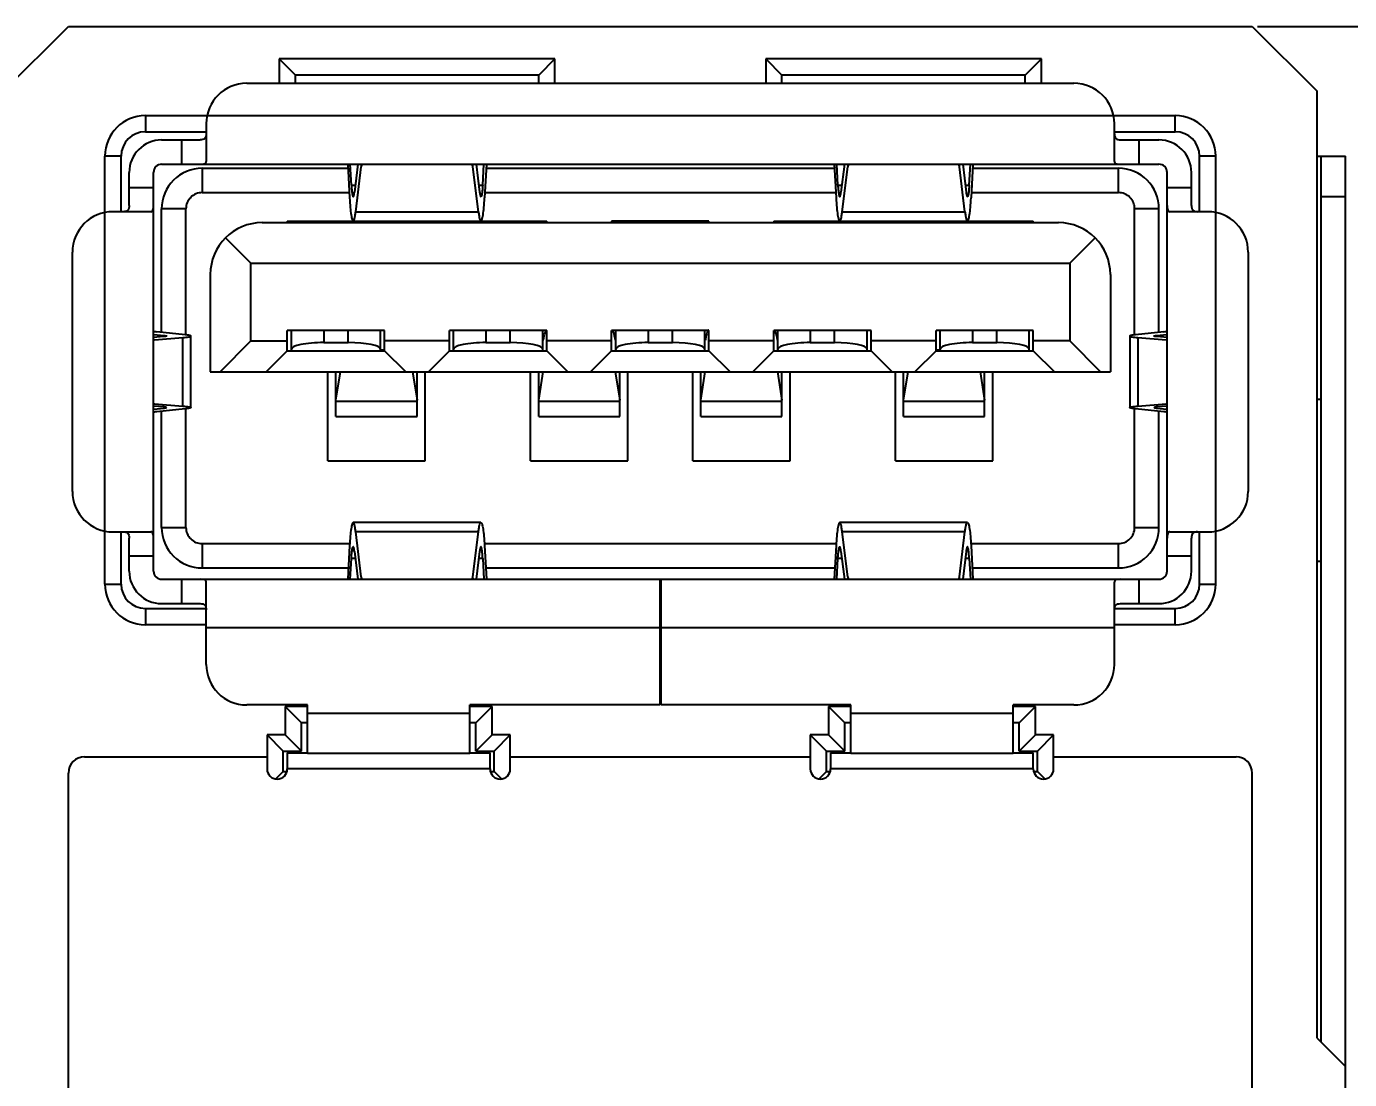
# Model space of a CAD drawing. Header units: millimetres. Extents: x 15 to 418, y 12 to 300.
# Drawn here: x 146.98 to 163.3, y 82.27 to 95.26 of the extents above; entities that cross this region are included whole.
import ezdxf

# ---------------------------------------------------------------- set-up
doc = ezdxf.new("R2010")
doc.units = ezdxf.units.MM
doc.header["$LTSCALE"] = 23.1
doc.layers.get('0').update_dxf_attribs({"linetype": 'CONTINUOUS'})
doc.styles.get("Standard").update_dxf_attribs({"font": 'txt', "width": 0.8})
doc.dimstyles.new('DIMSTYLE_1', dxfattribs={"dimtxt": 4, "dimasz": 4, "dimexe": 0.5, "dimexo": 0.0625, "dimgap": 1, "dimtad": 0, "dimtih": 1, "dimtoh": 1, "dimdec": 1, "dimdsep": 46, "dimtxsty": 'Standard', "dimblk": '_FILLED', "dimblk1": '_FILLED', "dimblk2": '_FILLED', "dimcen": 0.09, "dimadec": 0, "dimazin": 0, "dimtol": 1, "dimtp": 0.5, "dimtm": 0.5, "dimtfac": 1, "dimtdec": 1, "dimtofl": 0, "dimtmove": 0, "dimatfit": 3, "dimldrblk": '_FILLED', "dimfxl": 0, "dimtolj": 1, "dimarcsym": 0})

# ---------------------------------------------------------------- blocks, each defined once
blk = doc.blocks.new('_FILLED')
at = {"color": 0, "linetype": 'ByBlock'}
blk.add_solid([(0, 0), (-1, 0.25), (-1, -0.25)], dxfattribs=at)
blk = doc.blocks.new('*D1')
at = {"color": 2, "linetype": 'Continuous', "transparency": 16777216}
for p, q in [((162.164, 95.259), (203.143, 95.259)), ((202.643, 95.259), (202.643, 75.813)), ((202.643, 56.367), (202.643, 75.813)), ((184.164, 56.367), (203.143, 56.367))]:
    blk.add_line(p, q, dxfattribs=at)
at = {"color": 2, "linetype": 'Continuous', "transparency": 16777216, "xscale": 4, "yscale": 4, "zscale": 4}
for p, rotation in [((202.643, 95.259), 90), ((202.643, 56.367), 270)]:
    blk.add_blockref('_FILLED', p, dxfattribs=dict(at, rotation=rotation))

msp = doc.modelspace()

# ---------------------------------------------------------------- linework, layer by layer
at = {"color": 6, "linetype": 'Continuous'}
for p, q in [((146.701, 94.459), (147.501, 95.259)), ((147.501, 95.259), (162.101, 95.259)), ((162.101, 95.259), (162.901, 94.459)), ((150.101, 94.859), (150.101, 94.559)), ((150.301, 94.659), (150.101, 94.859)), ((153.501, 94.859), (150.101, 94.859)), ((153.501, 94.859), (153.301, 94.659)), ((153.501, 94.559), (153.501, 94.859)), ((156.101, 94.859), (156.101, 94.559)), ((156.101, 94.859), (156.301, 94.659)), ((159.501, 94.859), (156.101, 94.859)), ((159.501, 94.859), (159.301, 94.659)), ((159.501, 94.559), (159.501, 94.859)), ((150.301, 94.559), (150.301, 94.659)), ((153.301, 94.659), (150.301, 94.659)), ((153.301, 94.559), (153.301, 94.659)), ((156.301, 94.559), (156.301, 94.659)), ((159.301, 94.659), (156.301, 94.659)), ((159.301, 94.559), (159.301, 94.659)), ((149.701, 94.559), (159.901, 94.559)), ((162.901, 82.779), (162.901, 94.459)), ((148.451, 94.159), (148.451, 93.959)), ((148.451, 94.159), (161.151, 94.159)), ((161.151, 93.959), (161.151, 94.159)), ((149.201, 94.059), (149.201, 93.593)), ((160.401, 93.593), (160.401, 94.059)), ((148.451, 93.959), (149.201, 93.959)), ((148.651, 93.859), (149.125, 93.859)), ((148.901, 93.559), (148.901, 93.859)), ((160.401, 93.959), (161.151, 93.959)), ((160.477, 93.859), (160.951, 93.859)), ((160.701, 93.859), (160.701, 93.559)), ((147.951, 88.379), (147.951, 93.659)), ((148.151, 93.659), (147.951, 93.659)), ((148.151, 92.974), (148.151, 93.659)), ((148.651, 93.559), (160.951, 93.559)), ((149.151, 93.509), (149.151, 93.209)), ((149.151, 93.509), (150.949, 93.509)), ((150.946, 93.559), (150.969, 93.143)), ((150.991, 93.301), (150.977, 93.559)), ((151.071, 93.559), (151.029, 93.215)), ((151.044, 92.972), (151.112, 93.528)), ((151.11, 93.559), (151.112, 93.528)), ((152.49, 93.528), (152.492, 93.559)), ((152.558, 92.972), (152.49, 93.528)), ((152.531, 93.559), (152.573, 93.215)), ((152.611, 93.301), (152.625, 93.559)), ((152.656, 93.559), (152.633, 93.143)), ((152.653, 93.509), (156.949, 93.509)), ((156.946, 93.559), (156.969, 93.143)), ((156.991, 93.301), (156.977, 93.559)), ((157.071, 93.559), (157.029, 93.215)), ((157.044, 92.972), (157.112, 93.528)), ((157.11, 93.559), (157.112, 93.528)), ((158.49, 93.528), (158.492, 93.559)), ((158.558, 92.972), (158.49, 93.528)), ((158.531, 93.559), (158.573, 93.215)), ((158.611, 93.301), (158.625, 93.559)), ((158.656, 93.559), (158.633, 93.143)), ((158.653, 93.509), (160.451, 93.509)), ((160.451, 93.209), (160.451, 93.509)), ((161.451, 92.974), (161.451, 93.659)), ((161.651, 93.659), (161.451, 93.659)), ((161.651, 88.379), (161.651, 93.659)), ((162.901, 93.659), (163.251, 93.659)), ((162.951, 82.729), (162.951, 93.659)), ((163.251, 75.767), (163.251, 93.659)), ((148.251, 93.05), (148.251, 93.459)), ((148.551, 88.539), (148.551, 93.459)), ((161.051, 88.539), (161.051, 93.459)), ((161.351, 93.05), (161.351, 93.459)), ((148.251, 93.274), (148.551, 93.274)), ((149.151, 93.209), (150.965, 93.209)), ((150.991, 93.301), (151.039, 93.301)), ((152.563, 93.301), (152.611, 93.301)), ((152.637, 93.209), (156.965, 93.209)), ((156.991, 93.301), (157.039, 93.301)), ((158.563, 93.301), (158.611, 93.301)), ((158.637, 93.209), (160.451, 93.209)), ((161.051, 93.274), (161.351, 93.274)), ((148.651, 91.486), (148.651, 93.009)), ((148.951, 93.009), (148.651, 93.009)), ((148.951, 91.455), (148.951, 93.009)), ((160.651, 91.455), (160.651, 93.009)), ((160.951, 93.009), (160.651, 93.009)), ((160.951, 91.486), (160.951, 93.009)), ((163.251, 93.159), (162.951, 93.159)), ((148.517, 92.974), (148.051, 92.974)), ((150.201, 92.859), (150.201, 92.839)), ((150.201, 92.859), (153.401, 92.859)), ((151.044, 92.972), (152.558, 92.972)), ((151.401, 92.839), (151.401, 92.859)), ((152.201, 92.859), (152.201, 92.839)), ((153.401, 92.839), (153.401, 92.859)), ((154.201, 92.859), (154.201, 92.839)), ((155.401, 92.859), (154.201, 92.859)), ((155.401, 92.839), (155.401, 92.859)), ((156.201, 92.859), (156.201, 92.839)), ((156.201, 92.859), (159.401, 92.859)), ((157.044, 92.972), (158.558, 92.972)), ((157.401, 92.839), (157.401, 92.859)), ((158.201, 92.859), (158.201, 92.839)), ((159.401, 92.839), (159.401, 92.859)), ((161.551, 92.974), (161.085, 92.974)), ((149.891, 92.839), (159.711, 92.839)), ((149.438, 92.651), (149.751, 92.339)), ((159.851, 92.339), (160.164, 92.651)), ((147.551, 89.524), (147.551, 92.474)), ((162.051, 92.474), (162.051, 89.524)), ((149.251, 92.199), (149.251, 90.999)), ((149.751, 91.379), (149.751, 92.339)), ((149.751, 92.339), (159.851, 92.339)), ((159.851, 92.339), (159.851, 91.379)), ((160.351, 92.199), (160.351, 90.999)), ((148.551, 91.46), (148.683, 91.446)), ((148.672, 91.433), (148.551, 91.423)), ((148.564, 91.393), (148.913, 91.422)), ((148.942, 91.455), (148.592, 91.492)), ((148.683, 91.433), (148.683, 91.446)), ((148.913, 90.576), (148.913, 91.422)), ((149.011, 90.558), (149.011, 91.44)), ((149.371, 90.999), (149.751, 91.379)), ((149.751, 91.379), (150.201, 91.379)), ((150.201, 91.259), (150.201, 91.509)), ((151.401, 91.509), (150.201, 91.509)), ((150.251, 91.259), (150.251, 91.509)), ((150.651, 91.509), (150.651, 91.359)), ((150.951, 91.359), (150.951, 91.509)), ((151.351, 91.259), (151.351, 91.509)), ((151.401, 91.259), (151.401, 91.509)), ((152.201, 91.379), (151.401, 91.379)), ((152.201, 91.259), (152.201, 91.509)), ((153.401, 91.509), (152.201, 91.509)), ((152.251, 91.259), (152.251, 91.509)), ((152.651, 91.509), (152.651, 91.359)), ((152.951, 91.359), (152.951, 91.509)), ((153.351, 91.259), (153.351, 91.509)), ((153.401, 91.259), (153.401, 91.509)), ((154.201, 91.379), (153.401, 91.379)), ((154.201, 91.259), (154.201, 91.509)), ((155.401, 91.509), (154.201, 91.509)), ((154.251, 91.259), (154.251, 91.509)), ((154.651, 91.509), (154.651, 91.359)), ((154.951, 91.359), (154.951, 91.509)), ((155.351, 91.259), (155.351, 91.509)), ((155.401, 91.259), (155.401, 91.509)), ((156.201, 91.379), (155.401, 91.379)), ((156.201, 91.259), (156.201, 91.509)), ((157.401, 91.509), (156.201, 91.509)), ((156.251, 91.259), (156.251, 91.509)), ((156.651, 91.509), (156.651, 91.359)), ((156.951, 91.359), (156.951, 91.509)), ((157.351, 91.259), (157.351, 91.509)), ((157.401, 91.259), (157.401, 91.509)), ((158.201, 91.379), (157.401, 91.379)), ((158.201, 91.259), (158.201, 91.509)), ((159.401, 91.509), (158.201, 91.509)), ((158.251, 91.259), (158.251, 91.509)), ((158.651, 91.509), (158.651, 91.359)), ((158.951, 91.359), (158.951, 91.509)), ((159.351, 91.259), (159.351, 91.509)), ((159.401, 91.259), (159.401, 91.509)), ((159.851, 91.379), (159.401, 91.379)), ((160.231, 90.999), (159.851, 91.379)), ((160.591, 91.44), (160.591, 90.558)), ((161.01, 91.492), (160.66, 91.455)), ((160.689, 91.422), (160.689, 90.576)), ((160.689, 91.422), (161.038, 91.393)), ((160.919, 91.446), (161.051, 91.46)), ((160.919, 91.446), (160.919, 91.433)), ((161.051, 91.423), (160.93, 91.433)), ((150.201, 91.259), (149.941, 90.999)), ((150.201, 91.259), (151.401, 91.259)), ((150.651, 91.359), (150.951, 91.359)), ((151.351, 91.269), (151.401, 91.269)), ((151.661, 90.999), (151.401, 91.259)), ((152.201, 91.259), (151.941, 90.999)), ((152.201, 91.259), (153.401, 91.259)), ((152.651, 91.359), (152.951, 91.359)), ((153.661, 90.999), (153.401, 91.259)), ((154.201, 91.259), (153.941, 90.999)), ((154.201, 91.259), (155.401, 91.259)), ((154.651, 91.359), (154.951, 91.359)), ((155.661, 90.999), (155.401, 91.259)), ((156.201, 91.259), (155.941, 90.999)), ((156.201, 91.259), (157.401, 91.259)), ((156.651, 91.359), (156.951, 91.359)), ((157.661, 90.999), (157.401, 91.259)), ((158.201, 91.259), (157.941, 90.999)), ((158.201, 91.269), (158.251, 91.269)), ((158.201, 91.259), (159.401, 91.259)), ((158.651, 91.359), (158.951, 91.359)), ((159.401, 91.259), (159.661, 90.999)), ((149.251, 90.999), (160.351, 90.999)), ((150.701, 89.899), (150.701, 90.999)), ((150.801, 90.648), (150.856, 90.999)), ((150.801, 90.648), (150.801, 90.999)), ((151.746, 90.999), (151.801, 90.648)), ((151.801, 90.635), (151.801, 90.999)), ((151.901, 89.899), (151.901, 90.999)), ((153.201, 89.899), (153.201, 90.999)), ((153.301, 90.648), (153.356, 90.999)), ((153.301, 90.648), (153.301, 90.999)), ((154.246, 90.999), (154.301, 90.648)), ((154.301, 90.635), (154.301, 90.999)), ((154.401, 89.899), (154.401, 90.999)), ((155.201, 89.899), (155.201, 90.999)), ((155.301, 90.648), (155.356, 90.999)), ((155.301, 90.648), (155.301, 90.999)), ((156.246, 90.999), (156.301, 90.648)), ((156.301, 90.635), (156.301, 90.999)), ((156.401, 89.899), (156.401, 90.999)), ((157.701, 89.899), (157.701, 90.999)), ((157.801, 90.648), (157.856, 90.999)), ((157.801, 90.648), (157.801, 90.999)), ((158.746, 90.999), (158.801, 90.648)), ((158.801, 90.635), (158.801, 90.999)), ((158.901, 89.899), (158.901, 90.999)), ((148.672, 90.565), (148.551, 90.575)), ((148.564, 90.605), (148.913, 90.576)), ((148.683, 90.552), (148.683, 90.565)), ((150.801, 90.635), (150.801, 90.648)), ((150.801, 90.449), (150.801, 90.635)), ((150.801, 90.635), (151.801, 90.635)), ((151.801, 90.449), (151.801, 90.635)), ((153.301, 90.635), (153.301, 90.648)), ((153.301, 90.449), (153.301, 90.635)), ((153.301, 90.635), (154.301, 90.635)), ((154.301, 90.449), (154.301, 90.635)), ((155.301, 90.635), (155.301, 90.648)), ((155.301, 90.449), (155.301, 90.635)), ((155.301, 90.635), (156.301, 90.635)), ((156.301, 90.449), (156.301, 90.635)), ((157.801, 90.635), (157.801, 90.648)), ((157.801, 90.449), (157.801, 90.635)), ((157.801, 90.635), (158.801, 90.635)), ((158.801, 90.449), (158.801, 90.635)), ((160.689, 90.576), (161.038, 90.605)), ((160.919, 90.565), (160.919, 90.552)), ((161.051, 90.575), (160.93, 90.565)), ((162.951, 90.659), (162.901, 90.659)), ((148.551, 90.538), (148.683, 90.552)), ((148.942, 90.542), (148.592, 90.506)), ((148.651, 89.079), (148.651, 90.512)), ((148.951, 89.079), (148.951, 90.542)), ((150.801, 90.449), (151.801, 90.449)), ((153.301, 90.449), (154.301, 90.449)), ((155.301, 90.449), (156.301, 90.449)), ((157.801, 90.449), (158.801, 90.449)), ((160.651, 89.079), (160.651, 90.542)), ((161.01, 90.506), (160.66, 90.542)), ((160.919, 90.552), (161.051, 90.538)), ((160.951, 89.079), (160.951, 90.512)), ((150.701, 89.899), (151.901, 89.899)), ((153.201, 89.899), (154.401, 89.899)), ((155.201, 89.899), (156.401, 89.899)), ((157.701, 89.899), (158.901, 89.899)), ((152.588, 89.139), (151.014, 89.139)), ((158.588, 89.139), (157.014, 89.139)), ((148.051, 89.024), (148.517, 89.024)), ((148.151, 88.379), (148.151, 89.024)), ((148.251, 88.539), (148.251, 88.948)), ((148.651, 89.079), (148.951, 89.079)), ((151.112, 88.469), (151.044, 89.026)), ((152.558, 89.026), (151.044, 89.026)), ((152.49, 88.469), (152.558, 89.026)), ((157.112, 88.469), (157.044, 89.026)), ((158.558, 89.026), (157.044, 89.026)), ((158.49, 88.469), (158.558, 89.026)), ((160.651, 89.079), (160.951, 89.079)), ((161.085, 89.024), (161.551, 89.024)), ((161.351, 88.539), (161.351, 88.948)), ((161.451, 88.379), (161.451, 89.024)), ((149.151, 88.879), (149.151, 88.579)), ((149.151, 88.879), (150.969, 88.879)), ((150.969, 88.854), (150.946, 88.439)), ((151.029, 88.782), (151.071, 88.439)), ((152.573, 88.782), (152.531, 88.439)), ((152.633, 88.879), (156.969, 88.879)), ((152.633, 88.854), (152.656, 88.439)), ((156.969, 88.854), (156.946, 88.439)), ((157.029, 88.782), (157.071, 88.439)), ((158.573, 88.782), (158.531, 88.439)), ((158.633, 88.879), (160.451, 88.879)), ((158.633, 88.854), (158.656, 88.439)), ((160.451, 88.579), (160.451, 88.879)), ((148.551, 88.724), (148.251, 88.724)), ((150.977, 88.439), (150.991, 88.697)), ((151.039, 88.697), (150.991, 88.697)), ((152.611, 88.697), (152.563, 88.697)), ((152.611, 88.697), (152.625, 88.439)), ((156.977, 88.439), (156.991, 88.697)), ((157.039, 88.697), (156.991, 88.697)), ((158.611, 88.697), (158.563, 88.697)), ((158.611, 88.697), (158.625, 88.439)), ((161.351, 88.724), (161.051, 88.724)), ((162.951, 88.659), (162.901, 88.659)), ((148.651, 88.439), (160.951, 88.439)), ((148.901, 88.139), (148.901, 88.439)), ((149.151, 88.579), (150.954, 88.579)), ((151.112, 88.469), (151.11, 88.439)), ((152.492, 88.439), (152.49, 88.469)), ((152.648, 88.579), (156.954, 88.579)), ((154.801, 86.889), (154.801, 88.439)), ((154.811, 86.889), (154.811, 88.439)), ((157.112, 88.469), (157.11, 88.439)), ((158.492, 88.439), (158.49, 88.469)), ((158.648, 88.579), (160.451, 88.579)), ((160.701, 88.439), (160.701, 88.139)), ((147.951, 88.379), (148.151, 88.379)), ((149.201, 87.389), (149.201, 88.405)), ((160.401, 87.389), (160.401, 88.405)), ((161.451, 88.379), (161.651, 88.379)), ((148.651, 88.139), (149.125, 88.139)), ((154.801, 88.139), (154.811, 88.139)), ((160.477, 88.139), (160.951, 88.139)), ((148.451, 88.079), (148.451, 87.879)), ((148.451, 88.079), (149.201, 88.079)), ((154.801, 88.079), (154.811, 88.079)), ((160.401, 88.079), (161.151, 88.079)), ((161.151, 87.879), (161.151, 88.079)), ((149.201, 87.879), (148.451, 87.879)), ((154.801, 87.839), (149.201, 87.839)), ((154.801, 87.879), (154.811, 87.879)), ((160.401, 87.839), (154.811, 87.839)), ((161.151, 87.879), (160.401, 87.879)), ((150.451, 86.889), (149.701, 86.889)), ((150.176, 86.869), (150.176, 86.519)), ((150.376, 86.669), (150.176, 86.869)), ((150.451, 86.869), (150.176, 86.869)), ((150.451, 86.289), (150.451, 86.889)), ((152.451, 86.289), (152.451, 86.889)), ((154.801, 86.889), (152.451, 86.889)), ((152.726, 86.869), (152.451, 86.869)), ((152.726, 86.869), (152.526, 86.669)), ((152.726, 86.519), (152.726, 86.869)), ((157.151, 86.889), (154.811, 86.889)), ((156.876, 86.869), (156.876, 86.519)), ((157.076, 86.669), (156.876, 86.869)), ((157.151, 86.869), (156.876, 86.869)), ((157.151, 86.289), (157.151, 86.889)), ((159.151, 86.289), (159.151, 86.889)), ((159.901, 86.889), (159.151, 86.889)), ((159.426, 86.869), (159.151, 86.869)), ((159.426, 86.869), (159.226, 86.669)), ((159.426, 86.519), (159.426, 86.869)), ((150.376, 86.319), (150.376, 86.669)), ((150.451, 86.669), (150.376, 86.669)), ((150.451, 86.789), (152.451, 86.789)), ((152.526, 86.669), (152.451, 86.669)), ((152.526, 86.319), (152.526, 86.669)), ((157.076, 86.319), (157.076, 86.669)), ((157.151, 86.669), (157.076, 86.669)), ((157.151, 86.789), (159.151, 86.789)), ((159.226, 86.669), (159.151, 86.669)), ((159.226, 86.319), (159.226, 86.669)), ((149.951, 86.519), (149.951, 86.099)), ((150.151, 86.319), (149.951, 86.519)), ((150.176, 86.519), (149.951, 86.519)), ((150.376, 86.319), (150.176, 86.519)), ((152.526, 86.319), (152.726, 86.519)), ((152.951, 86.519), (152.726, 86.519)), ((152.951, 86.519), (152.751, 86.319)), ((152.951, 86.099), (152.951, 86.519)), ((156.651, 86.519), (156.651, 86.099)), ((156.851, 86.319), (156.651, 86.519)), ((156.876, 86.519), (156.651, 86.519)), ((157.076, 86.319), (156.876, 86.519)), ((159.226, 86.319), (159.426, 86.519)), ((159.651, 86.519), (159.426, 86.519)), ((159.651, 86.519), (159.451, 86.319)), ((159.651, 86.099), (159.651, 86.519)), ((150.151, 86.069), (150.151, 86.319)), ((150.151, 86.319), (150.376, 86.319)), ((152.526, 86.319), (152.751, 86.319)), ((152.751, 86.069), (152.751, 86.319)), ((156.851, 86.069), (156.851, 86.319)), ((156.851, 86.319), (157.076, 86.319)), ((159.226, 86.319), (159.451, 86.319)), ((159.451, 86.069), (159.451, 86.319)), ((147.701, 86.249), (149.951, 86.249)), ((150.201, 86.299), (150.201, 86.099)), ((150.201, 86.299), (150.451, 86.299)), ((152.451, 86.289), (150.451, 86.289)), ((152.451, 86.299), (152.701, 86.299)), ((152.701, 86.099), (152.701, 86.299)), ((152.951, 86.249), (156.651, 86.249)), ((156.901, 86.299), (156.901, 86.099)), ((156.901, 86.299), (157.151, 86.299)), ((159.151, 86.289), (157.151, 86.289)), ((159.151, 86.299), (159.401, 86.299)), ((159.401, 86.099), (159.401, 86.299)), ((159.651, 86.249), (161.901, 86.249)), ((147.501, 82.099), (147.501, 86.049)), ((150.059, 85.977), (150.151, 86.069)), ((150.151, 86.069), (150.195, 86.069)), ((152.701, 86.099), (150.201, 86.099)), ((152.707, 86.069), (152.751, 86.069)), ((152.751, 86.069), (152.843, 85.977)), ((156.759, 85.977), (156.851, 86.069)), ((156.851, 86.069), (156.895, 86.069)), ((159.401, 86.099), (156.901, 86.099)), ((159.407, 86.069), (159.451, 86.069)), ((159.451, 86.069), (159.543, 85.977)), ((162.101, 82.099), (162.101, 86.049)), ((162.901, 82.779), (163.251, 82.429))]:
    msp.add_line(p, q, dxfattribs=at)
for centre, radius, start, end in [((149.701, 94.059), 0.5, 90, 180), ((159.901, 94.059), 0.5, 0, 90), ((148.451, 93.659), 0.5, 90.0195, 179.9789), ((161.151, 93.659), 0.5, 0.0167, 89.9805), ((148.451, 93.659), 0.3, 90, 180), ((148.651, 93.459), 0.4, 90, 180), ((160.951, 93.459), 0.4, 0, 90), ((161.151, 93.659), 0.3, 0, 90), ((148.651, 93.459), 0.1, 90, 180), ((149.151, 93.009), 0.5, 90, 180), ((160.451, 93.009), 0.5, 360, 90), ((160.951, 93.459), 0.1, 0, 90), ((149.151, 93.009), 0.2, 89.9901, 180.0106), ((160.451, 93.009), 0.2, 359.9874, 90.0088), ((148.051, 92.474), 0.5, 90, 180), ((161.551, 92.474), 0.5, 0, 90), ((149.891, 92.199), 0.64, 90, 180), ((159.711, 92.199), 0.64, 0, 90), ((148.051, 89.524), 0.5, 180, 270), ((161.551, 89.524), 0.5, 270, 360), ((149.151, 89.079), 0.5, 180, 270), ((149.151, 89.079), 0.2, 179.9896, 270.0041), ((160.451, 89.079), 0.5, 270, 360), ((160.451, 89.079), 0.2, 269.9884, 0.0088), ((148.651, 88.539), 0.4, 180, 270), ((148.651, 88.539), 0.1, 180, 270), ((160.951, 88.539), 0.4, 270, 360), ((160.951, 88.539), 0.1, 270, 360), ((148.451, 88.379), 0.5, 180.0098, 269.9906), ((148.451, 88.379), 0.3, 180, 270), ((161.151, 88.379), 0.5, 270.01, 359.9891), ((161.151, 88.379), 0.3, 270, 360), ((149.701, 87.389), 0.5, 180, 270), ((159.901, 87.389), 0.5, 270, 360), ((147.701, 86.049), 0.2, 90, 180), ((161.901, 86.049), 0.2, 0, 90), ((150.076, 86.099), 0.125, 180, 360), ((152.826, 86.099), 0.125, 180, 360), ((156.776, 86.099), 0.125, 180, 360), ((159.526, 86.099), 0.125, 180, 360)]:
    msp.add_arc(centre, radius, start, end, dxfattribs=at)
for centre, major_axis, ratio, start_param, end_param in [((151.312, 93.52), (0.2, 0), 0.58315, 2.802812, 3.070779), ((152.29, 93.52), (0.2, 0), 0.58315, 0.070814, 0.339533), ((157.312, 93.52), (0.2, 0), 0.58315, 2.799207, 3.070779), ((158.29, 93.52), (0.2, 0), 0.58315, 0.070814, 0.339533), ((148.851, 91.501), (0.3, 0), 0.061163, -3.141593, -2.609981), ((148.57, 91.193), (0, 0.2), 0.59457, 0.049088, 0.162159), ((160.751, 91.501), (0.3, 0), 0.061163, -0.531611, 0), ((161.032, 91.193), (0, 0.2), 0.59457, -0.162028, -0.049088), ((150.651, 91.279), (0.4, 0), 0.2, 1.570796, 3.141593), ((150.951, 91.279), (0.4, 0), 0.2, 0, 1.570796), ((152.651, 91.279), (0.4, 0), 0.2, 1.570796, 3.141593), ((152.951, 91.279), (0.4, 0), 0.2, 0, 1.570796), ((154.651, 91.279), (0.4, 0), 0.2, 1.570796, 3.141593), ((154.951, 91.279), (0.4, 0), 0.2, 0, 1.570796), ((156.651, 91.279), (0.4, 0), 0.2, 1.570796, 3.141593), ((156.951, 91.279), (0.4, 0), 0.2, 0, 1.570796), ((158.651, 91.279), (0.4, 0), 0.2, 1.570796, 3.141593), ((158.951, 91.279), (0.4, 0), 0.2, 0, 1.570796), ((148.57, 90.805), (0, 0.2), 0.59457, -3.303625, -3.19068), ((161.032, 90.805), (0, 0.2), 0.59457, -3.092505, -2.979553), ((148.851, 90.497), (0.3, 0), 0.061163, 2.609981, 3.141593), ((160.751, 90.497), (0.3, 0), 0.061163, 0, 0.531611), ((151.312, 88.478), (0.2, 0), 0.58315, -3.070779, -2.79916), ((152.29, 88.478), (0.2, 0), 0.58315, -0.342386, -0.070814), ((157.312, 88.478), (0.2, 0), 0.58315, -3.070779, -2.79916), ((158.29, 88.478), (0.2, 0), 0.58315, -0.342386, -0.070814)]:
    msp.add_ellipse(centre, major_axis=major_axis, ratio=ratio, start_param=start_param, end_param=end_param, dxfattribs=at)
for points, knots in [([(149.201, 93.935), (149.201, 93.924), (149.2, 93.903), (149.186, 93.874), (149.157, 93.86), (149.136, 93.859), (149.125, 93.859)], [0, 0, 0, 0, 0.279017, 0.500101, 0.720835, 1, 1, 1, 1]), ([(160.401, 93.935), (160.401, 93.924), (160.402, 93.903), (160.416, 93.874), (160.445, 93.86), (160.466, 93.859), (160.477, 93.859)], [0, 0, 0, 0, 0.279166, 0.499902, 0.720984, 1, 1, 1, 1]), ([(149.125, 93.559), (149.136, 93.559), (149.155, 93.56), (149.18, 93.564), (149.198, 93.575), (149.201, 93.588), (149.201, 93.593)], [0, 0, 0, 0, 0.356605, 0.623855, 0.819248, 1, 1, 1, 1]), ([(160.401, 93.593), (160.401, 93.588), (160.404, 93.575), (160.422, 93.564), (160.447, 93.56), (160.466, 93.559), (160.477, 93.559)], [0, 0, 0, 0, 0.180753, 0.376145, 0.643395, 1, 1, 1, 1]), ([(150.991, 93.301), (150.992, 93.281), (150.995, 93.247), (150.999, 93.206), (151.003, 93.182), (151.006, 93.17), (151.009, 93.162), (151.012, 93.159), (151.014, 93.159)], [0, 0, 0, 0, 0.407293, 0.718279, 0.83243, 0.917074, 0.971694, 1, 1, 1, 1]), ([(151.014, 93.159), (151.015, 93.159), (151.019, 93.165), (151.022, 93.175), (151.026, 93.193), (151.028, 93.207), (151.029, 93.215)], [0, 0, 0, 0, 0.092287, 0.286405, 0.590125, 1, 1, 1, 1]), ([(152.573, 93.215), (152.574, 93.207), (152.576, 93.193), (152.58, 93.175), (152.583, 93.165), (152.587, 93.159), (152.588, 93.159)], [0, 0, 0, 0, 0.409876, 0.713597, 0.907714, 1, 1, 1, 1]), ([(152.611, 93.301), (152.61, 93.281), (152.607, 93.247), (152.603, 93.206), (152.599, 93.182), (152.596, 93.17), (152.593, 93.162), (152.59, 93.159), (152.588, 93.159)], [0, 0, 0, 0, 0.40684, 0.718832, 0.833097, 0.91752, 0.971812, 1, 1, 1, 1]), ([(156.991, 93.301), (156.992, 93.281), (156.995, 93.247), (156.999, 93.206), (157.003, 93.182), (157.006, 93.17), (157.009, 93.162), (157.012, 93.159), (157.014, 93.159)], [0, 0, 0, 0, 0.407293, 0.718279, 0.83243, 0.917074, 0.971694, 1, 1, 1, 1]), ([(157.014, 93.159), (157.015, 93.159), (157.019, 93.165), (157.022, 93.175), (157.026, 93.193), (157.028, 93.207), (157.029, 93.215)], [0, 0, 0, 0, 0.092287, 0.286405, 0.590125, 1, 1, 1, 1]), ([(158.573, 93.215), (158.574, 93.207), (158.576, 93.193), (158.58, 93.175), (158.583, 93.165), (158.587, 93.159), (158.588, 93.159)], [0, 0, 0, 0, 0.409943, 0.713703, 0.907771, 1, 1, 1, 1]), ([(158.611, 93.301), (158.61, 93.281), (158.607, 93.247), (158.603, 93.206), (158.599, 93.182), (158.596, 93.17), (158.593, 93.162), (158.59, 93.159), (158.588, 93.159)], [0, 0, 0, 0, 0.406855, 0.718862, 0.833145, 0.917566, 0.971824, 1, 1, 1, 1]), ([(148.251, 93.05), (148.251, 93.039), (148.25, 93.018), (148.236, 92.989), (148.207, 92.975), (148.186, 92.974), (148.175, 92.974)], [0, 0, 0, 0, 0.279166, 0.499902, 0.720984, 1, 1, 1, 1]), ([(148.517, 92.974), (148.522, 92.974), (148.535, 92.977), (148.546, 92.995), (148.55, 93.02), (148.551, 93.039), (148.551, 93.05)], [0, 0, 0, 0, 0.180752, 0.376145, 0.643395, 1, 1, 1, 1]), ([(150.969, 93.143), (150.971, 93.104), (150.976, 93.034), (150.984, 92.954), (150.993, 92.905), (150.998, 92.883), (151.003, 92.87), (151.007, 92.863), (151.011, 92.859), (151.014, 92.859)], [0, 0, 0, 0, 0.406905, 0.718769, 0.833033, 0.917477, 0.948334, 0.971839, 1, 1, 1, 1]), ([(152.588, 92.859), (152.591, 92.859), (152.595, 92.863), (152.599, 92.87), (152.604, 92.883), (152.609, 92.905), (152.618, 92.954), (152.626, 93.034), (152.631, 93.104), (152.633, 93.143)], [0, 0, 0, 0, 0.028184, 0.051719, 0.0826, 0.167038, 0.281267, 0.593125, 1, 1, 1, 1]), ([(156.969, 93.143), (156.971, 93.104), (156.976, 93.034), (156.984, 92.954), (156.993, 92.905), (156.998, 92.883), (157.003, 92.87), (157.007, 92.863), (157.011, 92.859), (157.014, 92.859)], [0, 0, 0, 0, 0.406878, 0.718733, 0.832961, 0.917398, 0.948279, 0.971815, 1, 1, 1, 1]), ([(158.588, 92.859), (158.591, 92.859), (158.595, 92.863), (158.599, 92.87), (158.604, 92.883), (158.609, 92.905), (158.618, 92.954), (158.626, 93.034), (158.631, 93.104), (158.633, 93.143)], [0, 0, 0, 0, 0.028184, 0.051719, 0.0826, 0.167037, 0.281266, 0.593124, 1, 1, 1, 1]), ([(161.051, 93.05), (161.051, 93.039), (161.052, 93.02), (161.056, 92.995), (161.068, 92.977), (161.08, 92.974), (161.085, 92.974)], [0, 0, 0, 0, 0.356605, 0.623856, 0.819248, 1, 1, 1, 1]), ([(161.351, 93.05), (161.351, 93.039), (161.352, 93.018), (161.366, 92.989), (161.395, 92.975), (161.416, 92.974), (161.427, 92.974)], [0, 0, 0, 0, 0.279018, 0.500101, 0.720835, 1, 1, 1, 1]), ([(151.014, 92.859), (151.017, 92.859), (151.022, 92.866), (151.026, 92.876), (151.032, 92.895), (151.038, 92.927), (151.042, 92.956), (151.044, 92.972)], [0, 0, 0, 0, 0.0914, 0.174244, 0.284797, 0.589203, 1, 1, 1, 1]), ([(152.558, 92.972), (152.56, 92.956), (152.564, 92.927), (152.57, 92.895), (152.576, 92.876), (152.58, 92.866), (152.585, 92.859), (152.588, 92.859)], [0, 0, 0, 0, 0.410705, 0.714994, 0.825537, 0.908464, 1, 1, 1, 1]), ([(157.014, 92.859), (157.017, 92.859), (157.022, 92.866), (157.026, 92.876), (157.032, 92.895), (157.038, 92.927), (157.042, 92.956), (157.044, 92.972)], [0, 0, 0, 0, 0.091537, 0.174465, 0.285007, 0.589296, 1, 1, 1, 1]), ([(158.558, 92.972), (158.56, 92.956), (158.564, 92.927), (158.57, 92.895), (158.576, 92.876), (158.58, 92.866), (158.585, 92.859), (158.588, 92.859)], [0, 0, 0, 0, 0.410704, 0.714993, 0.825536, 0.908463, 1, 1, 1, 1]), ([(148.711, 91.44), (148.711, 91.439), (148.706, 91.437), (148.7, 91.436), (148.687, 91.434), (148.677, 91.433), (148.672, 91.433)], [0, 0, 0, 0, 0.079061, 0.271428, 0.580647, 1, 1, 1, 1]), ([(148.683, 91.446), (148.687, 91.446), (148.694, 91.445), (148.703, 91.443), (148.708, 91.442), (148.711, 91.441), (148.711, 91.44)], [0, 0, 0, 0, 0.41832, 0.725053, 0.91652, 1, 1, 1, 1]), ([(148.913, 91.422), (148.927, 91.423), (148.951, 91.425), (148.982, 91.429), (149, 91.433), (149.009, 91.437), (149.011, 91.439), (149.011, 91.44)], [0, 0, 0, 0, 0.418305, 0.726751, 0.918637, 0.97129, 1, 1, 1, 1]), ([(149.011, 91.44), (149.011, 91.442), (149.004, 91.446), (148.991, 91.449), (148.969, 91.452), (148.952, 91.454), (148.942, 91.455)], [0, 0, 0, 0, 0.08348, 0.274946, 0.581679, 1, 1, 1, 1]), ([(153.368, 91.453), (153.366, 91.448), (153.361, 91.427), (153.357, 91.405), (153.354, 91.389)], [0, 0, 0, 0, 0.224778, 1, 1, 1, 1]), ([(153.383, 91.496), (153.382, 91.493), (153.375, 91.479), (153.371, 91.465), (153.368, 91.453)], [0, 0, 0, 0, 0.211082, 1, 1, 1, 1]), ([(153.394, 91.512), (153.393, 91.511), (153.389, 91.506), (153.385, 91.501), (153.383, 91.496)], [0, 0, 0, 0, 0.215943, 1, 1, 1, 1]), ([(154.219, 91.496), (154.218, 91.498), (154.215, 91.503), (154.211, 91.509), (154.208, 91.512)], [0, 0, 0, 0, 0.285589, 1, 1, 1, 1]), ([(154.235, 91.453), (154.233, 91.457), (154.229, 91.472), (154.224, 91.486), (154.219, 91.496)], [0, 0, 0, 0, 0.289072, 1, 1, 1, 1]), ([(154.248, 91.389), (154.247, 91.394), (154.243, 91.416), (154.239, 91.438), (154.235, 91.453)], [0, 0, 0, 0, 0.274164, 1, 1, 1, 1]), ([(155.368, 91.453), (155.366, 91.448), (155.361, 91.427), (155.357, 91.405), (155.354, 91.389)], [0, 0, 0, 0, 0.224778, 1, 1, 1, 1]), ([(155.383, 91.496), (155.382, 91.493), (155.375, 91.479), (155.371, 91.465), (155.368, 91.453)], [0, 0, 0, 0, 0.211082, 1, 1, 1, 1]), ([(155.394, 91.512), (155.393, 91.511), (155.389, 91.506), (155.385, 91.501), (155.383, 91.496)], [0, 0, 0, 0, 0.215943, 1, 1, 1, 1]), ([(156.219, 91.496), (156.218, 91.498), (156.215, 91.503), (156.211, 91.509), (156.208, 91.512)], [0, 0, 0, 0, 0.285589, 1, 1, 1, 1]), ([(156.235, 91.453), (156.233, 91.457), (156.229, 91.472), (156.224, 91.486), (156.219, 91.496)], [0, 0, 0, 0, 0.289072, 1, 1, 1, 1]), ([(156.248, 91.389), (156.247, 91.394), (156.243, 91.416), (156.239, 91.438), (156.235, 91.453)], [0, 0, 0, 0, 0.274164, 1, 1, 1, 1]), ([(160.66, 91.455), (160.65, 91.454), (160.633, 91.452), (160.611, 91.449), (160.599, 91.446), (160.591, 91.442), (160.591, 91.44)], [0, 0, 0, 0, 0.418321, 0.725054, 0.91652, 1, 1, 1, 1]), ([(160.591, 91.44), (160.591, 91.439), (160.593, 91.437), (160.602, 91.433), (160.62, 91.429), (160.651, 91.425), (160.675, 91.423), (160.689, 91.422)], [0, 0, 0, 0, 0.02871, 0.081363, 0.273249, 0.581695, 1, 1, 1, 1]), ([(160.891, 91.44), (160.891, 91.441), (160.894, 91.442), (160.899, 91.443), (160.908, 91.445), (160.915, 91.446), (160.919, 91.446)], [0, 0, 0, 0, 0.08348, 0.274947, 0.58168, 1, 1, 1, 1]), ([(160.93, 91.433), (160.925, 91.433), (160.915, 91.434), (160.902, 91.436), (160.896, 91.437), (160.891, 91.439), (160.891, 91.44)], [0, 0, 0, 0, 0.419353, 0.728572, 0.920939, 1, 1, 1, 1]), ([(148.711, 90.558), (148.711, 90.559), (148.706, 90.561), (148.7, 90.562), (148.687, 90.564), (148.677, 90.565), (148.672, 90.565)], [0, 0, 0, 0, 0.079992, 0.27328, 0.581703, 1, 1, 1, 1]), ([(148.913, 90.576), (148.927, 90.575), (148.951, 90.573), (148.982, 90.569), (149, 90.564), (149.009, 90.561), (149.011, 90.559), (149.011, 90.558)], [0, 0, 0, 0, 0.417258, 0.724915, 0.917723, 0.971081, 1, 1, 1, 1]), ([(160.591, 90.558), (160.591, 90.559), (160.593, 90.561), (160.602, 90.564), (160.62, 90.569), (160.651, 90.573), (160.675, 90.575), (160.689, 90.576)], [0, 0, 0, 0, 0.028919, 0.082277, 0.275085, 0.582742, 1, 1, 1, 1]), ([(160.93, 90.565), (160.925, 90.565), (160.915, 90.564), (160.902, 90.562), (160.896, 90.561), (160.891, 90.559), (160.891, 90.558)], [0, 0, 0, 0, 0.418297, 0.72672, 0.920008, 1, 1, 1, 1]), ([(148.683, 90.552), (148.687, 90.552), (148.694, 90.553), (148.703, 90.554), (148.708, 90.556), (148.711, 90.557), (148.711, 90.558)], [0, 0, 0, 0, 0.417604, 0.723805, 0.915918, 1, 1, 1, 1]), ([(149.011, 90.558), (149.011, 90.556), (149.003, 90.552), (148.991, 90.549), (148.969, 90.545), (148.952, 90.543), (148.942, 90.542)], [0, 0, 0, 0, 0.084082, 0.276195, 0.582396, 1, 1, 1, 1]), ([(160.66, 90.542), (160.65, 90.543), (160.633, 90.545), (160.611, 90.549), (160.599, 90.552), (160.591, 90.556), (160.591, 90.558)], [0, 0, 0, 0, 0.417604, 0.723805, 0.915918, 1, 1, 1, 1]), ([(160.891, 90.558), (160.891, 90.557), (160.894, 90.556), (160.899, 90.554), (160.908, 90.553), (160.915, 90.552), (160.919, 90.552)], [0, 0, 0, 0, 0.084082, 0.276195, 0.582396, 1, 1, 1, 1]), ([(151.014, 89.139), (151.011, 89.139), (151.007, 89.134), (151.003, 89.128), (150.998, 89.115), (150.993, 89.093), (150.984, 89.044), (150.976, 88.964), (150.971, 88.894), (150.969, 88.854)], [0, 0, 0, 0, 0.028184, 0.051718, 0.082598, 0.167027, 0.281249, 0.593115, 1, 1, 1, 1]), ([(151.044, 89.026), (151.042, 89.042), (151.038, 89.07), (151.032, 89.103), (151.026, 89.122), (151.022, 89.132), (151.017, 89.139), (151.014, 89.139)], [0, 0, 0, 0, 0.410704, 0.714993, 0.825536, 0.908463, 1, 1, 1, 1]), ([(152.558, 89.026), (152.56, 89.042), (152.564, 89.07), (152.57, 89.102), (152.576, 89.122), (152.58, 89.132), (152.585, 89.139), (152.588, 89.139)], [0, 0, 0, 0, 0.409717, 0.713322, 0.824153, 0.907709, 1, 1, 1, 1]), ([(152.588, 89.139), (152.591, 89.139), (152.595, 89.134), (152.599, 89.127), (152.604, 89.115), (152.609, 89.093), (152.618, 89.044), (152.626, 88.964), (152.631, 88.894), (152.633, 88.854)], [0, 0, 0, 0, 0.02828, 0.051945, 0.082966, 0.167614, 0.281784, 0.592779, 1, 1, 1, 1]), ([(157.014, 89.139), (157.011, 89.139), (157.007, 89.134), (157.003, 89.128), (156.998, 89.115), (156.993, 89.093), (156.984, 89.044), (156.976, 88.964), (156.971, 88.894), (156.969, 88.854)], [0, 0, 0, 0, 0.028184, 0.051718, 0.082597, 0.167026, 0.281249, 0.593115, 1, 1, 1, 1]), ([(157.044, 89.026), (157.042, 89.042), (157.038, 89.07), (157.032, 89.103), (157.026, 89.122), (157.022, 89.132), (157.017, 89.139), (157.014, 89.139)], [0, 0, 0, 0, 0.410704, 0.714993, 0.825536, 0.908463, 1, 1, 1, 1]), ([(158.558, 89.026), (158.56, 89.042), (158.564, 89.07), (158.57, 89.102), (158.576, 89.122), (158.58, 89.131), (158.585, 89.139), (158.588, 89.139)], [0, 0, 0, 0, 0.40982, 0.713489, 0.824307, 0.907799, 1, 1, 1, 1]), ([(158.588, 89.139), (158.591, 89.139), (158.595, 89.134), (158.599, 89.127), (158.604, 89.115), (158.609, 89.093), (158.618, 89.044), (158.626, 88.964), (158.631, 88.894), (158.633, 88.854)], [0, 0, 0, 0, 0.028264, 0.051905, 0.082904, 0.167539, 0.281724, 0.592746, 1, 1, 1, 1]), ([(148.175, 89.024), (148.186, 89.024), (148.207, 89.023), (148.236, 89.009), (148.25, 88.98), (148.251, 88.959), (148.251, 88.948)], [0, 0, 0, 0, 0.279018, 0.500101, 0.720835, 1, 1, 1, 1]), ([(148.551, 88.948), (148.551, 88.959), (148.55, 88.978), (148.546, 89.003), (148.535, 89.021), (148.522, 89.024), (148.517, 89.024)], [0, 0, 0, 0, 0.356605, 0.623855, 0.819248, 1, 1, 1, 1]), ([(161.085, 89.024), (161.08, 89.024), (161.068, 89.021), (161.056, 89.003), (161.052, 88.978), (161.051, 88.959), (161.051, 88.948)], [0, 0, 0, 0, 0.180753, 0.376145, 0.643395, 1, 1, 1, 1]), ([(161.427, 89.024), (161.416, 89.024), (161.395, 89.023), (161.366, 89.009), (161.352, 88.98), (161.351, 88.959), (161.351, 88.948)], [0, 0, 0, 0, 0.279165, 0.4999, 0.720983, 1, 1, 1, 1]), ([(150.991, 88.697), (150.992, 88.716), (150.995, 88.751), (150.999, 88.792), (151.003, 88.816), (151.006, 88.828), (151.009, 88.835), (151.012, 88.839), (151.014, 88.839)], [0, 0, 0, 0, 0.406864, 0.718874, 0.833156, 0.917574, 0.971828, 1, 1, 1, 1]), ([(151.029, 88.782), (151.028, 88.791), (151.026, 88.804), (151.022, 88.823), (151.019, 88.833), (151.015, 88.839), (151.014, 88.839)], [0, 0, 0, 0, 0.409934, 0.713693, 0.907764, 1, 1, 1, 1]), ([(152.588, 88.839), (152.587, 88.839), (152.583, 88.833), (152.58, 88.823), (152.576, 88.804), (152.574, 88.791), (152.573, 88.782)], [0, 0, 0, 0, 0.092287, 0.286405, 0.590125, 1, 1, 1, 1]), ([(152.611, 88.697), (152.61, 88.716), (152.607, 88.751), (152.603, 88.792), (152.599, 88.816), (152.596, 88.828), (152.593, 88.835), (152.59, 88.839), (152.588, 88.839)], [0, 0, 0, 0, 0.407293, 0.718279, 0.83243, 0.917074, 0.971694, 1, 1, 1, 1]), ([(156.991, 88.697), (156.992, 88.716), (156.995, 88.751), (156.999, 88.792), (157.003, 88.816), (157.006, 88.828), (157.009, 88.835), (157.012, 88.839), (157.014, 88.839)], [0, 0, 0, 0, 0.406864, 0.718874, 0.833156, 0.917574, 0.971828, 1, 1, 1, 1]), ([(157.029, 88.782), (157.028, 88.791), (157.026, 88.804), (157.022, 88.823), (157.019, 88.833), (157.015, 88.839), (157.014, 88.839)], [0, 0, 0, 0, 0.409934, 0.713693, 0.907764, 1, 1, 1, 1]), ([(158.588, 88.839), (158.587, 88.839), (158.583, 88.833), (158.58, 88.823), (158.576, 88.804), (158.574, 88.791), (158.573, 88.782)], [0, 0, 0, 0, 0.092236, 0.286307, 0.590066, 1, 1, 1, 1]), ([(158.611, 88.697), (158.61, 88.716), (158.607, 88.751), (158.603, 88.792), (158.599, 88.816), (158.596, 88.828), (158.593, 88.835), (158.59, 88.839), (158.588, 88.839)], [0, 0, 0, 0, 0.407319, 0.718324, 0.832483, 0.917116, 0.971705, 1, 1, 1, 1]), ([(149.201, 88.405), (149.201, 88.41), (149.198, 88.422), (149.18, 88.434), (149.155, 88.438), (149.136, 88.439), (149.125, 88.439)], [0, 0, 0, 0, 0.180753, 0.376145, 0.643395, 1, 1, 1, 1]), ([(160.477, 88.439), (160.466, 88.439), (160.447, 88.438), (160.422, 88.434), (160.404, 88.422), (160.401, 88.41), (160.401, 88.405)], [0, 0, 0, 0, 0.356605, 0.623856, 0.819248, 1, 1, 1, 1]), ([(149.125, 88.139), (149.136, 88.139), (149.157, 88.138), (149.186, 88.124), (149.2, 88.095), (149.201, 88.074), (149.201, 88.063)], [0, 0, 0, 0, 0.279165, 0.4999, 0.720983, 1, 1, 1, 1]), ([(160.401, 88.063), (160.401, 88.074), (160.402, 88.095), (160.416, 88.124), (160.445, 88.138), (160.466, 88.139), (160.477, 88.139)], [0, 0, 0, 0, 0.279017, 0.500099, 0.720834, 1, 1, 1, 1])]:
    msp.add_open_spline(points, degree=3, knots=knots, dxfattribs=at)

# ---------------------------------------------------------------- dimensions: what is measured, and where the dimension line sits
at = {"color": 2, "linetype": 'Continuous'}
dim = msp.add_linear_dim(base=(202.643, 56.367), p1=(162.101, 95.259), p2=(184.101, 56.367), angle=270, dimstyle='DIMSTYLE_1', override={"dimtad": 1, "dimtih": 0, "dimtoh": 0}, dxfattribs=at)
dim.commit()
dim.dimension.update_dxf_attribs({"geometry": '*D1', "text_midpoint": (202.643, 62.28), "dimtype": 160})

doc.saveas('drawing.dxf')
